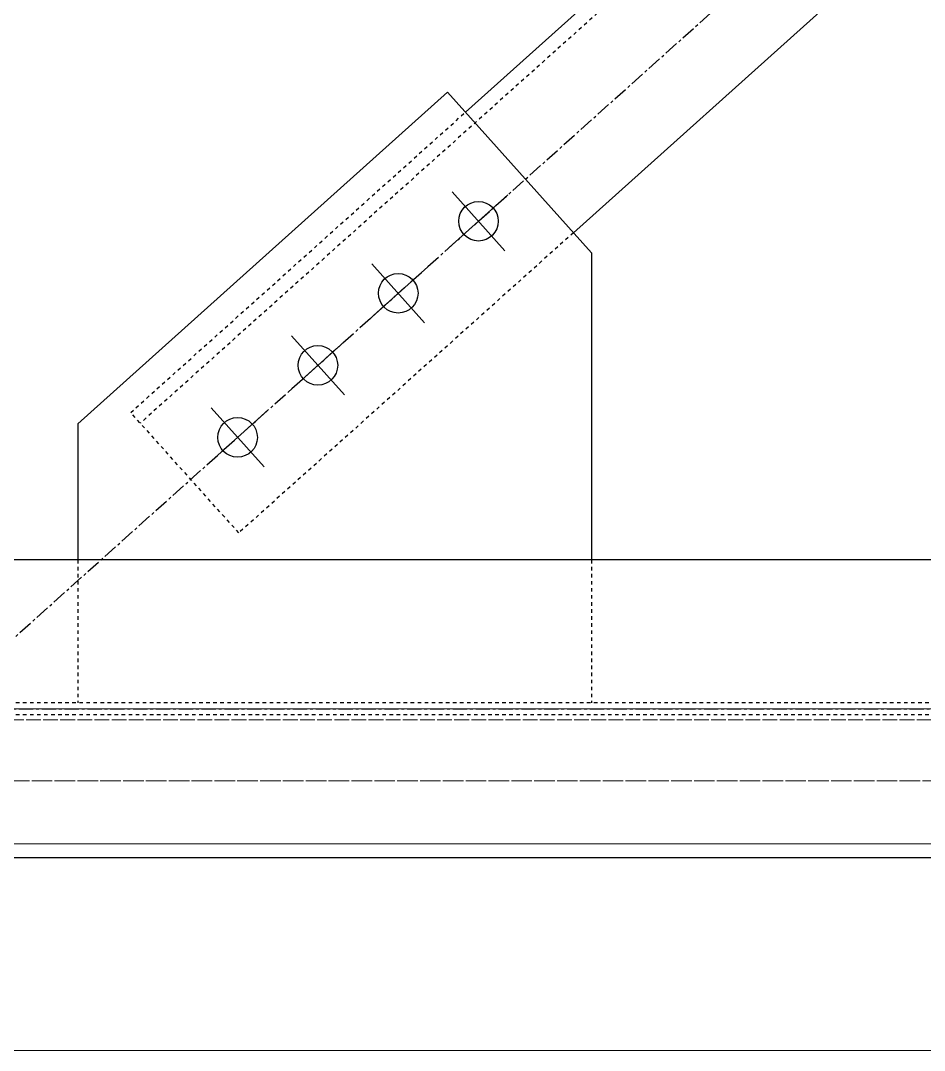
# Model space of a CAD drawing. Header units: millimetres. Extents: x -1319 to 21258, y 10038 to 27532.
# Drawn here: x 16399 to 16902, y 18282 to 18855 of the extents above; entities that cross this region are included whole.
import ezdxf

# ---------------------------------------------------------------- set-up
doc = ezdxf.new("R2010")
doc.units = ezdxf.units.MM
for name, pattern in [('CENTER', [12.7, 7.9375, -1.5875, 1.5875, -1.5875]), ('DXK_LINE_DOT2', [3.9198, 1.9599, -1.9599]), ('HIDDEN', [9.525, 6.35, -3.175])]:
    doc.linetypes.add(name, pattern=pattern)
for name, color, linetype in [('1', 7, 'Continuous'), ('2', 7, 'Continuous'), ('4', 7, 'Continuous')]:
    doc.layers.add(name, color=color, linetype=linetype)
for name, color, linetype, lineweight in [('Belt', 4, 'Continuous', 9), ('CEN', 1, 'CENTER', 9), ('HIDDEN', 3, 'HIDDEN', 9), ('MAIN OBJECT', 2, 'Continuous', 18)]:
    doc.layers.add(name, color=color, linetype=linetype, lineweight=lineweight)

# ---------------------------------------------------------------- blocks, each defined once
blk = doc.blocks.new('A$Cfeb8c868')
at = {"layer": '1', "color": 4, "linetype": 'DXK_LINE_DOT2'}
for p, q in [((11331.79, -4319.48), (10739.21, -4851.11)), ((10733.87, -4845.16), (10919.95, -4678.21)), ((10980.06, -4745.2), (10793.97, -4912.15)), ((10793.97, -4912.15), (10733.87, -4845.16)), ((10704.4, -4927.15), (10704.4, -5006.65)), ((10990.07, -4927.15), (10990.07, -5006.65)), ((11487.3, -5006.65), (8630, -5006.65)), ((11487.3, -5013.35), (8630, -5013.35))]:
    blk.add_line(p, q, dxfattribs=at)
at = {"layer": '2', "color": 4, "linetype": 'Continuous'}
for p, q in [((11140.36, -4480.47), (10919.95, -4678.21)), ((11200.46, -4547.47), (10980.06, -4745.2)), ((10909.94, -4667.05), (10704.4, -4851.44)), ((10990.07, -4756.37), (10909.94, -4667.05)), ((10943.67, -4724.11), (10910.92, -4753.49)), ((10912.6, -4722.43), (10941.98, -4755.18)), ((10990.07, -4756.37), (10990.07, -4927.15)), ((10899.01, -4764.18), (10866.25, -4793.56)), ((10867.94, -4762.49), (10897.32, -4795.24)), ((10854.35, -4804.24), (10821.59, -4833.63)), ((10823.28, -4802.56), (10852.66, -4835.31)), ((10809.68, -4844.31), (10776.93, -4873.69)), ((10778.62, -4842.63), (10808, -4875.38)), ((10704.4, -4851.44), (10704.4, -4927.15)), ((11374.95, -4927.15), (10527.95, -4927.15)), ((11374.98, -5092.85), (10527.98, -5092.85))]:
    blk.add_line(p, q, dxfattribs=at)
for centre in [(10927.29, -4738.8), (10882.63, -4778.87), (10837.97, -4818.94), (10793.31, -4859)]:
    blk.add_circle(centre, 11, dxfattribs=at)
at = {"layer": '4', "color": 4, "linetype": 'CENTER'}
for p, q in [((10625, -5010), (11500, -4225)), ((8500, -5010), (11500, -5010))]:
    blk.add_line(p, q, dxfattribs=at)
blk = doc.blocks.new('A$C8184bacf')
at = {"layer": 'Belt', "color": 1}
blk.add_line((15503.83, -5199.99, 448149754.81), (2588.08, -5199.98, 448149754.85), dxfattribs=at)
at = {"layer": 'CEN', "color": 1}
for p, q in [((3960.54, -5050, 448149754.84), (11884.17, -5050, 448149754.84)), ((15503.57, -5050, 448149754.84), (4136.24, -5050, 448149754.84))]:
    blk.add_line(p, q, dxfattribs=at)
at = {"layer": 'HIDDEN', "color": 1}
for p, q in [((3960.54, -5016.1, 9241202660.34), (11884.17, -5016.1, 9241202660.34)), ((15503.51, -5016.1, 7498900601.51), (4136.24, -5016.1, 7498900601.51))]:
    blk.add_line(p, q, dxfattribs=at)
at = {"layer": 'MAIN OBJECT', "color": 1}
for p, q in [((3960.54, -5010, 448149754.84), (11884.17, -5010, 448149754.84)), ((15503.5, -5010, 448149754.84), (4136.24, -5010, 448149754.84)), ((3960.54, -5085, 448149754.84), (11884.17, -5085, 448149754.84)), ((15503.63, -5085, 448149754.84), (4136.24, -5085, 448149754.84))]:
    blk.add_line(p, q, dxfattribs=at)

msp = doc.modelspace()

# ---------------------------------------------------------------- block references
for name in ['A$C8184bacf', 'A$Cfeb8c868']:
    msp.add_blockref(name, (5726.78, 23482.01))

doc.saveas('drawing.dxf')
